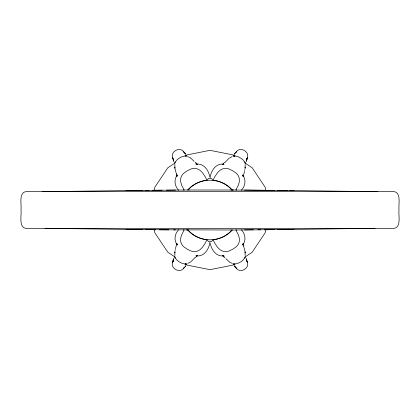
<?xml version="1.0" encoding="UTF-8"?>
<svg xmlns="http://www.w3.org/2000/svg" width="420" height="420" viewBox="0 0 420 420"><rect width="100%" height="100%" fill="white"/><g stroke="black" fill="none" stroke-linecap="round" stroke-linejoin="round"><path stroke-width="0.63" d="M174.641 163.139L174.657 162.367L175.177 162.015L175.366 162.535M245.359 256.861L245.343 257.633L244.823 257.985L244.634 257.465M176.788 243.495L176.752 244.645L176.935 243.532M243.212 176.505L243.248 175.355L243.065 176.468M174.862 164.372L174.899 168.116L174.804 167.113M245.138 255.628L245.102 251.885L245.196 252.887M210.105 177.728C210.914 170.704 216.048 162.881 224.039 164.194M209.895 242.272C209.087 249.296 203.952 257.119 195.962 255.806M177.14 176.022L177.35 174.941C173.618 179.571 174.673 186.081 178.589 190.239M242.86 243.978L242.65 245.059C246.383 240.429 245.327 233.919 241.411 229.761M154.245 190.339L154.875 187.168L167.806 167.806L175.334 162.776M265.755 229.661L265.125 232.832L252.194 252.194L244.666 257.224M174.804 252.887L174.946 251.48M245.054 168.52L245.196 167.113M175.119 250.483L175.245 249.953M244.755 170.047L244.881 169.517M174.704 256.604L174.662 257.639L175.182 257.985L175.366 257.46M245.296 163.396L245.338 162.362L244.818 162.015L244.634 162.54M174.673 252.767L174.909 251.895L174.862 255.628M245.327 167.234L245.091 168.105L245.138 164.372M176.736 244.041L175.686 247.7M243.264 175.959L244.314 172.3M173.607 259.156L172.946 261.413L173.885 258.263M246.393 160.844L247.054 158.587L246.115 161.737M172.804 261.839L173.486 259.555M246.514 160.445L247.196 158.161M172.694 262.206L173.392 259.906M246.608 160.094L247.306 157.794M173.276 260.825C168.688 267.939 180.479 274.743 184.343 267.22M246.724 159.175C251.312 152.061 239.521 145.257 235.657 152.78M175.387 249.249L175.739 248.315M244.262 171.685L244.613 170.751M233.567 190.029L232.008 190.019L231.063 188.937A29.789 29.789 0 0 0 188.937 188.937L187.73 190.024C192.57 184.49 199.61 180.952 206.913 180.217L208.541 178.447L210 178.353L211.459 178.447L213.087 180.217L214.725 176.899L217.539 172.683L220.054 170.279A9.35 9.345 30 0 1 228.669 168.856L232.669 170.73L236.297 173.261A9.35 9.345 30 0 1 239.374 181.435L238.549 184.81L235.846 190.045L236.586 190.066M186.433 229.971L187.992 229.982L188.937 231.063A29.789 29.789 0 0 0 231.063 231.063L232.271 229.976C227.43 235.51 220.39 239.048 213.087 239.783L211.459 241.553L210 241.647L208.541 241.553L206.913 239.783L205.275 243.101L202.461 247.317L199.946 249.722A9.35 9.345 30 0 1 191.331 251.144L187.331 249.27L183.703 246.74A9.35 9.345 30 0 1 180.626 238.565L181.451 235.19L184.154 229.955L183.414 229.934M178.589 229.761C174.673 233.919 173.618 240.429 177.35 245.059L177.14 243.978M241.411 190.239C245.327 186.081 246.383 179.571 242.65 174.941L242.86 176.022M175.34 161.947C177.56 158.498 181.619 156.156 185.714 155.957M244.661 258.053C242.44 261.502 238.382 263.844 234.287 264.043M234.392 156.219L235.006 155.458L234.334 155.006L233.126 155.657M185.609 263.781L184.994 264.542L185.666 264.994L186.874 264.343M224.71 162.713L228.895 158.434M195.29 257.287L191.105 261.566M234.061 154.24L236.297 151.867M183.44 268.411L185.939 265.76M236.56 151.589L234.371 153.904M185.341 266.401L185.63 266.096M222.852 164.173L224.291 162.692M195.709 257.308L197.148 255.827M229.315 158.104L232.103 156.634M190.685 261.896L187.898 263.366M222.506 164.598L223.382 163.884L222.406 164.488M197.495 255.402L196.618 256.116L197.594 255.512M185.551 155.951L187.168 154.875L210 150.334L232.832 154.875L234.449 155.951M234.449 264.049L232.832 265.125L210 269.666L187.168 265.125L185.551 264.049M233.179 156.44L234.35 156.277M185.651 263.723L186.821 263.56M373.112 191.73L374.241 191.667M45.759 228.333L46.888 228.27M183.461 190.055L184.154 190.04L181.451 184.81L180.626 181.435A9.35 9.345 -30 0 1 183.703 173.261L187.331 170.73L191.331 168.856A9.35 9.345 -30 0 1 199.946 170.279L202.461 172.683L205.275 176.899L206.913 180.217M236.523 229.95L235.846 229.96L238.549 235.19L239.374 238.565A9.35 9.345 -30 0 1 236.297 246.74L232.669 249.27L228.669 251.144A9.35 9.345 -30 0 1 220.054 249.722L217.539 247.317L214.725 243.101L213.087 239.783M149.063 190.328L42.089 191.672M142.684 190.402L125.974 190.601M277.316 229.598L375.05 228.328M294.026 229.399L264.448 229.745M145.682 190.36L162.136 190.186M152.507 190.291L189.226 189.992M166.478 190.166L175.555 190.076M230.774 230.008L253.523 229.834M257.864 229.814L274.318 229.64M244.445 229.924L260.558 229.777M51.429 191.672L62.055 191.583L52.532 191.641L60.732 191.667M368.571 228.328L357.945 228.417L367.469 228.359L359.268 228.333M188.601 190.013L232.008 190.019M346.169 191.641L339.082 191.667L391.603 191.672C402.213 190.218 398.207 204.377 399 210C398.207 215.623 402.213 229.782 391.603 228.328L28.397 228.328C17.787 229.782 21.793 215.623 21 210C21.793 204.377 17.787 190.218 28.397 191.672L80.918 191.667L73.831 191.641M359.268 191.667L367.469 191.641L357.945 191.583L368.571 191.672M60.732 228.333L52.532 228.359L62.055 228.417L51.429 228.328M73.831 228.359L80.918 228.333M231.399 229.987L159.442 229.777M58.144 191.667L361.856 191.667M377.911 191.672L277.316 190.402M44.951 228.328L155.552 229.745M230.774 189.992L287.595 190.517M339.082 228.333L346.169 228.359M187.992 229.982L188.601 229.987M289.706 190.565L294.026 190.601M125.974 229.399L142.684 229.598M274.318 190.36L244.445 190.076M168.809 229.871L145.682 229.64M173.597 229.887L175.555 229.924M195.962 164.194C203.569 162.918 208.588 170.021 209.732 176.704M224.039 255.806C216.431 257.082 211.412 249.979 210.268 243.296M45.759 191.667L46.888 191.73M373.112 228.27L374.241 228.333M213.087 180.217C220.39 180.952 227.43 184.49 232.271 190.024M206.913 239.783C199.61 239.048 192.57 235.51 187.73 229.976M234.287 155.957C238.382 156.156 242.44 158.498 244.661 161.947M185.714 264.043C181.619 263.844 177.56 261.502 175.34 258.053M186.821 156.44L185.651 156.277M233.179 263.56L234.35 263.723M187.609 156.587L189.11 157.227M232.391 263.413L230.89 262.773M189.572 157.463L190.502 157.941M229.509 262.07L230.428 262.537M186.874 155.657L185.661 155.012L185.047 155.542M233.126 264.343L234.339 264.988L234.953 264.458M197.594 164.488L196.618 163.884L197.495 164.598M222.406 255.512L223.382 256.116L222.506 255.402M244.666 162.776L252.194 167.806L265.125 187.168L265.755 190.339M175.334 257.224L167.806 252.194L154.875 232.832L154.245 229.661M190.669 158.062L194.135 161.369M229.331 261.938L225.866 258.631M195.709 162.692L197.148 164.173M222.852 255.827L224.291 257.308M185.63 153.904L184.002 152.203L185.939 154.24M234.371 266.096L235.998 267.797L234.061 265.76M185.341 153.599L183.44 151.589M234.659 266.401L236.56 268.411M195.153 162.603L195.683 163.18M224.317 256.82L224.847 257.397M184.343 152.78C180.479 145.257 168.688 152.061 173.276 159.175M235.657 267.22C239.521 274.743 251.312 267.939 246.724 260.825M243.374 245.784L243.994 247.49M244.178 248.042L245.333 252.761M175.822 171.959L174.667 167.239M176.006 172.51L176.626 174.216M246.115 258.263L247.196 261.839M173.885 161.737L172.804 158.161M247.306 262.206L246.393 259.156M172.694 157.794L173.607 160.844M243.264 244.041L243.821 246.026M176.179 173.975L176.736 175.959M243.065 243.532L243.248 244.645L243.212 243.495M176.935 176.468L176.752 175.355L176.788 176.505"/></g></svg>
